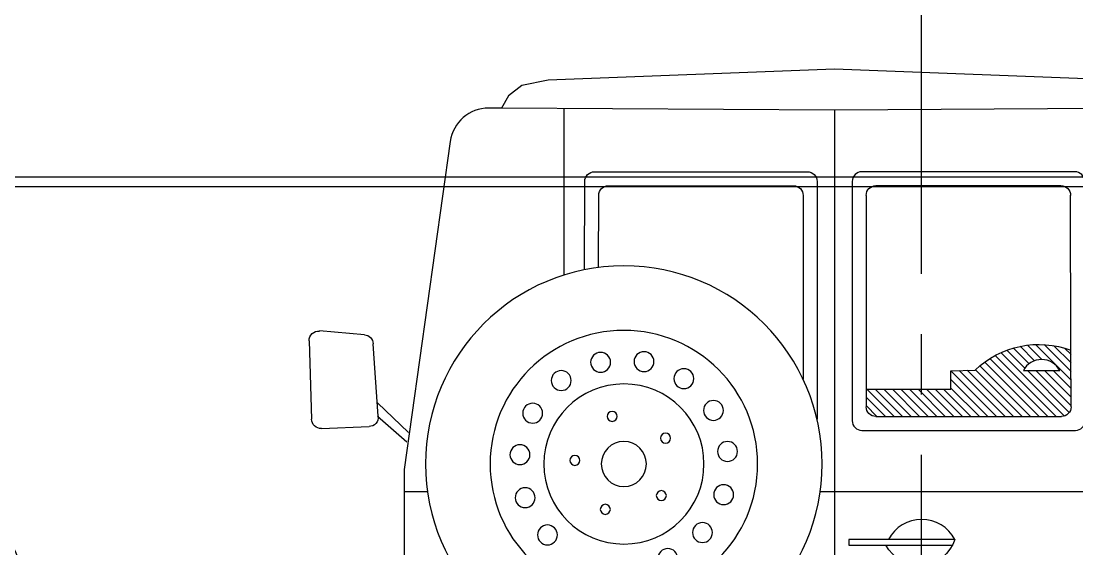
# Model space of a CAD drawing. Extents: x 915 to 2178, y -798 to 165.
# Drawn here: x 1313.548 to 1315.734, y -745.111 to -744.017 of the extents above; entities that cross this region are included whole.
import ezdxf

# ---------------------------------------------------------------- set-up
doc = ezdxf.new("R2010")
doc.units = 0
doc.header["$LTSCALE"] = 0.5
doc.header["$MEASUREMENT"] = 0
doc.linetypes.add('CENTER', pattern=[2, 1.25, -0.25, 0.25, -0.25])
doc.layers.get('0').update_dxf_attribs({"linetype": 'CONTINUOUS'})
for name, color, linetype in [('AUTOS', 125, 'CONTINUOUS'), ('EJES', 125, 'CENTER'), ('MOBILIARIO', 125, 'CONTINUOUS')]:
    doc.layers.add(name, color=color, linetype=linetype)

# ---------------------------------------------------------------- blocks, each defined once
blk = doc.blocks.new('PUEGOT-F')
blk.add_open_spline([(0.7719, 1.4368), (0.842, 1.4375), (0.9615, 1.4383), (1.121, 1.425), (1.244, 1.4266), (1.3591, 1.3771), (1.4295, 1.2517), (1.5076, 1.1222), (1.5424, 1.0183), (1.5702, 0.9657), (1.5985, 0.9556), (1.6101, 0.8906), (1.6417, 0.8065), (1.6577, 0.7149), (1.6627, 0.6367), (1.6524, 0.5749), (1.6418, 0.5063), (1.6375, 0.4444), (1.6238, 0.3916), (1.626, 0.3373), (1.6134, 0.2885), (1.605, 0.2453), (1.5866, 0.2342), (1.5782, 0.2291)], degree=3, knots=[0.013552, 0.013552, 0.013552, 0.013552, 0.223754, 0.371848, 0.493571, 0.591166, 0.727621, 0.897307, 1.03216, 1.048461, 1.063745, 1.116286, 1.213369, 1.337813, 1.377963, 1.438712, 1.517209, 1.5783, 1.616939, 1.673896, 1.731854, 1.765042, 1.792928, 1.792928, 1.792928, 1.792928])
blk = doc.blocks.new('*X255')
at = {"color": 0}
for p, q in [((0.3614, 1.4397), (0.4352, 1.5135)), ((0.3614, 1.4575), (0.4174, 1.5134)), ((0.3615, 1.4752), (0.3976, 1.5113)), ((0.4218, 1.4824), (0.4515, 1.5122)), ((0.4369, 1.4799), (0.4667, 1.5097)), ((0.3615, 1.4929), (0.3748, 1.5062)), ((0.3754, 1.3653), (0.5067, 1.4967)), ((0.3922, 1.3644), (0.5185, 1.4908)), ((0.4483, 1.4736), (0.4809, 1.5062)), ((0.457, 1.4646), (0.4942, 1.5018)), ((0.4099, 1.3644), (0.5297, 1.4843)), ((0.4275, 1.3644), (0.5402, 1.4772)), ((0.4452, 1.3644), (0.5502, 1.4694)), ((0.3613, 1.3866), (0.4341, 1.4594)), ((0.3613, 1.4043), (0.4164, 1.4594)), ((0.3614, 1.422), (0.3988, 1.4594)), ((0.3651, 1.3727), (0.4518, 1.4594)), ((0.4629, 1.3644), (0.5595, 1.4611)), ((0.4806, 1.3644), (0.5763, 1.4601)), ((0.4982, 1.3644), (0.5934, 1.4596)), ((0.5159, 1.3644), (0.6101, 1.4587)), ((0.5336, 1.3644), (0.6101, 1.441)), ((0.5513, 1.3644), (0.6101, 1.4233)), ((0.569, 1.3644), (0.6254, 1.4209)), ((0.5866, 1.3644), (0.6431, 1.4209)), ((0.6043, 1.3644), (0.6608, 1.4209)), ((0.622, 1.3644), (0.6784, 1.4209)), ((0.6397, 1.3644), (0.6961, 1.4209)), ((0.6573, 1.3644), (0.7138, 1.4209)), ((0.675, 1.3644), (0.7315, 1.4209)), ((0.6927, 1.3644), (0.7491, 1.4209)), ((0.7104, 1.3644), (0.7668, 1.4209)), ((0.7281, 1.3644), (0.7845, 1.4209)), ((0.7457, 1.3644), (0.7858, 1.4045)), ((0.7634, 1.3644), (0.7858, 1.3868))]:
    blk.add_line(p, q, dxfattribs=at)
blk = doc.blocks.new('A$C4F73238F')
for p, q in [((0.3959, 2.0067), (1.086, 2.0027)), ((1.086, 2.0027), (1.7762, 2.0067)), ((1.086, 2.0027), (1.086, 0.713)), ((0.6174, 1.8462), (1.0008, 1.8462)), ((0.5966, 1.5055), (0.5974, 1.8263)), ((1.0208, 1.8262), (1.0208, 1.4246)), ((2.0597, 1.5374), (2.1528, 1.5452)), ((2.031, 1.3685), (2.0415, 1.5188)), ((2.1744, 1.5246), (2.1694, 1.3626)), ((0.5963, 1.3882), (0.5966, 1.5055)), ((1.0208, 1.4246), (1.0208, 1.3881)), ((1.9688, 1.335), (2.0329, 1.3965)), ((1.0008, 1.3681), (0.6163, 1.3681)), ((2.0325, 1.3684), (1.9716, 1.3155)), ((2.1486, 1.3432), (2.0501, 1.3471))]:
    blk.add_line(p, q)
for points in [[(0.4931, 2.0652), (1.086, 2.0876), (1.679, 2.0652), (1.7335, 2.0539), (1.7612, 2.0328), (1.7762, 2.0067), (1.8023, 2.0069, -0.375674), (1.882, 1.938), (1.9772, 1.2581), (1.9772, 0.552)], [(1.5834, 1.8751), (1.1424, 1.8751, 0.414214), (1.1224, 1.8551), (1.1224, 1.3624, 0.414214)], [(1.6039, 1.6722), (1.6034, 1.8551, 0.413471), (1.5834, 1.8751)], [(1.5546, 1.8462), (1.1712, 1.8462, 0.414214), (1.1512, 1.8262), (1.1512, 1.4453, 0.414214)], [(1.575, 1.677), (1.5746, 1.8263, 0.413471), (1.5546, 1.8462)], [(1.0208, 1.4246), (0.8452, 1.4246), (0.8452, 1.4627), (0.795, 1.4643, 0.28659), (0.5966, 1.5055, -1.758112)], [(0.6952, 1.4631), (0.6198, 1.4631, -0.610366), (0.6952, 1.4631, -0.241954)], [(0.8371, 1.1133, -0.603238), (0.9747, 1.1133, -2.228773)], [(0.8371, 1.1133, 0.656282), (0.98, 1.1016, -3.989419)]]:
    blk.add_lwpolyline(points, format="xyb")
for points in [[(1.6469, 2.006), (1.6469, 1.661)], [(0.1948, 1.2118), (1.1158, 1.2118)], [(1.9291, 1.2118), (1.9772, 1.2118)], [(0.8371, 1.1133), (1.0568, 1.1133), (1.0568, 1.1016), (0.8425, 1.1016)]]:
    blk.add_lwpolyline(points)
blk.add_lwpolyline([(0.5886, 1.8751), (1.0297, 1.8751, -0.414214), (1.0497, 1.8551), (1.0497, 1.3593, -0.414214), (1.0297, 1.3393), (0.5874, 1.3393, -0.414956), (0.5674, 1.3593), (0.5686, 1.8551, -0.413471)], format="xyb", close=True)
for centre, radius in [((1.5225, 1.2696), 0.4107), ((1.5225, 1.2696), 0.2769), ((1.4808, 1.4817), 0.0206), ((1.5707, 1.4803), 0.0206), ((1.3982, 1.4464), 0.0206), ((1.6522, 1.4425), 0.0206), ((1.5225, 1.2696), 0.1659), ((1.337, 1.3806), 0.0206), ((1.5467, 1.3683), 0.0104), ((1.7113, 1.3748), 0.0206), ((1.3079, 1.2955), 0.0206), ((1.4361, 1.3231), 0.0104), ((1.5225, 1.2696), 0.0467), ((1.7377, 1.2889), 0.0206), ((1.6238, 1.2771), 0.0104), ((1.3159, 1.206), 0.0206), ((1.4449, 1.204), 0.0104), ((1.7269, 1.1997), 0.0206), ((1.5609, 1.1756), 0.0104), ((1.3597, 1.1275), 0.0206), ((1.6808, 1.1226), 0.0206), ((1.4315, 1.0736), 0.0206)]:
    blk.add_circle(centre, radius)
for centre, start, end in [((0.6174, 1.8262), 90, 179.8547), ((1.0008, 1.8262), 0, 90), ((2.0614, 1.5175), 94.7813, 176.0103), ((2.1544, 1.5252), 358.2117, 94.7813), ((0.6163, 1.3881), 179.8547, 270), ((1.0008, 1.3881), 270, 0), ((2.0509, 1.3671), 176.0103, 267.7517), ((2.1494, 1.3632), 267.7517, 358.2117)]:
    blk.add_arc(centre, 0.02, start, end)
blk.add_blockref('*X255', (0.235, 0.0037))

msp = doc.modelspace()

# ---------------------------------------------------------------- linework, layer by layer
at = {"layer": 'EJES'}
msp.add_line((1315.4113, -733.9158), (1315.4113, -746.03), dxfattribs=at)
at = {"layer": 'MOBILIARIO'}
for p, q in [((1309.204, -744.34), (1321.2686, -744.34)), ((1309.204, -744.36), (1321.2686, -744.36))]:
    msp.add_line(p, q, dxfattribs=at)

# ---------------------------------------------------------------- block references
at = {"layer": 'AUTOS', "ltscale": 0.01, "xscale": -1}
msp.add_blockref('A$C4F73238F', (1316.3185, -746.2047), dxfattribs=at)
at = {"layer": 'AUTOS'}
msp.add_blockref('PUEGOT-F', (1312.0195, -746.2047), dxfattribs=at)

doc.saveas('drawing.dxf')
